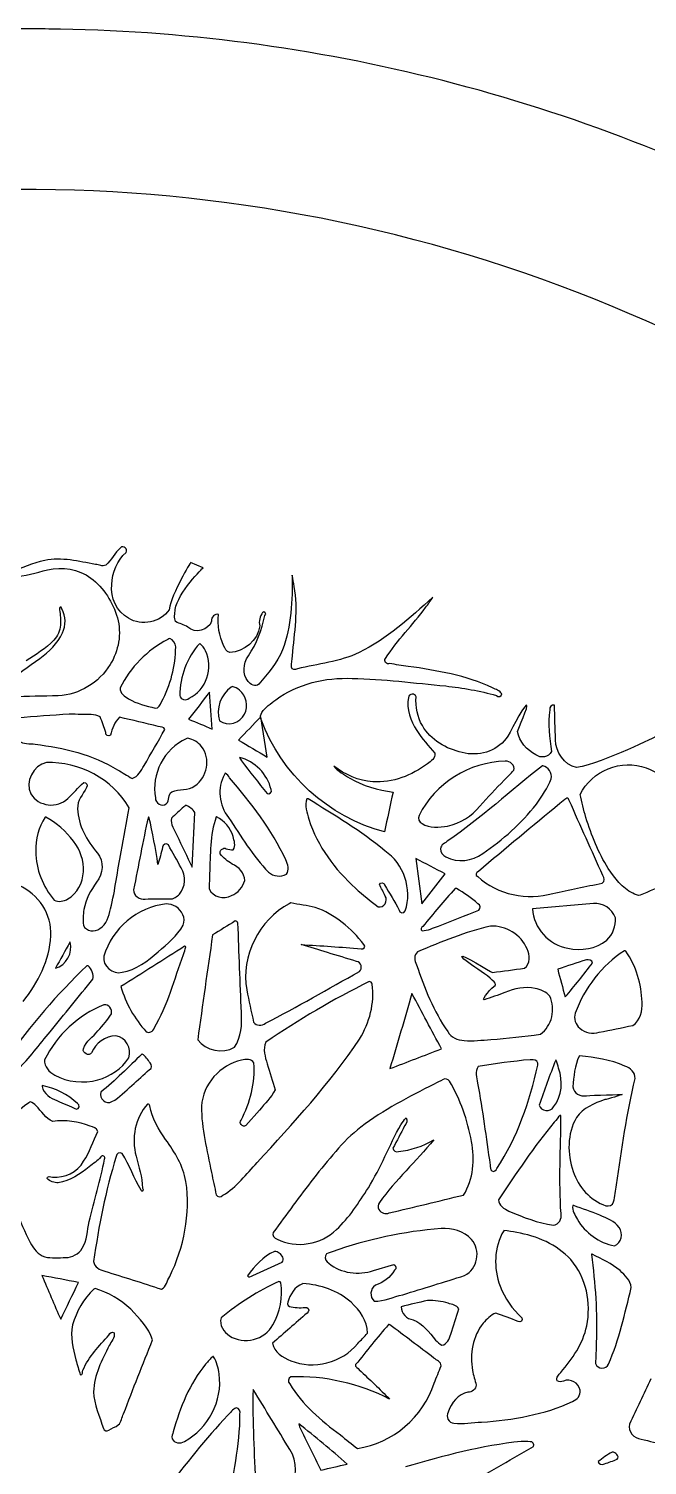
# Model space of a CAD drawing. Extents: x -3 to 431, y -1 to 430.
# Drawn here: x 215.1 to 294.2, y 246 to 429.9 of the extents above; entities that cross this region are included whole.
import ezdxf

# ---------------------------------------------------------------- set-up
doc = ezdxf.new("R2010")
doc.units = 0
doc.layers.add('Copie_de_Calque_1', color=7, linetype='CONTINUOUS')

msp = doc.modelspace()

# ---------------------------------------------------------------- linework, layer by layer
at = {"layer": 'Copie_de_Calque_1', "color": 7}
for points in [[(237.37711, 360.85743), (235.78531, 361.52345)], [(236.9758, 351.17772), (236.9426, 351.17187)], [(245.59299, 336.64257), (244.78635, 341.81249)], [(242.02853, 336.60351), (242.30393, 336.17577)], [(280.84885, 335.53712), (280.80393, 335.51954)], [(217.24143, 328.9474), (217.18674, 328.94349)], [(230.45236, 328.94537), (230.40936, 328.94937), (230.37424, 328.93949)], [(239.09883, 328.99612), (239.05978, 328.97659)], [(264.61447, 323.65247), (265.38205, 317.85169)], [(265.38205, 317.85169), (268.34689, 321.69154)], [(248.62033, 317.96703), (248.4133, 317.87523)], [(287.32541, 317.91433), (279.53635, 317.22097)], [(220.35861, 312.95724), (220.34103, 312.94357)], [(229.58323, 298.63866), (229.55588, 298.6328)], [(285.56564, 298.39647), (285.51486, 298.37499)], [(244.59237, 291.44283), (242.83908, 289.47291)], [(284.81174, 279.25192), (284.76294, 279.25592), (284.71408, 279.24802)], [(275.88986, 276.05465), (275.85275, 276.02343)], [(287.17695, 273.01368), (287.12615, 273.02168), (287.07541, 273.01561)], [(259.18582, 270.92623), (261.78244, 271.70311)], [(223.54611, 268.62893), (223.41525, 268.53518)], [(250.15376, 269.24803), (250.09936, 269.23443), (250.09885, 269.23437)], [(243.79611, 255.70116), (243.77463, 255.68944)], [(249.62814, 251.31825), (249.71214, 250.91981), (249.71213, 250.91981)]]:
    msp.add_lwpolyline(points, dxfattribs=at)
for points in [[(232.84885, 351.69726)], [(240.9758, 345.57419)], [(220.23752, 342.12105)], [(235.53049, 341.49413)], [(235.21408, 338.95901)], [(241.89963, 338.82421)], [(217.33518, 335.93165)], [(276.05393, 336.10157)], [(240.1164, 334.41019)], [(250.67502, 331.31641)], [(283.92107, 331.38094)], [(234.92502, 330.27347)], [(269.6594, 319.82048)], [(232.63986, 317.84203)], [(287.32541, 317.91433)], [(241.48752, 315.6682)], [(274.15939, 315.00216)], [(235.02072, 312.44162)], [(291.3176, 311.8459)], [(222.50119, 309.92993)], [(286.4465, 310.68576)], [(258.6301, 307.90256)], [(224.69064, 304.9358)], [(279.23948, 297.90624)], [(261.29416, 296.76587)], [(282.51683, 297.84371)], [(216.78058, 294.46288)], [(266.94653, 294.78515)], [(215.09494, 292.40429)], [(230.28439, 292.24022)], [(283.06762, 290.77927)], [(267.83127, 276.3203)], [(246.51291, 273.36131)], [(247.08127, 269.52538)], [(266.11447, 267.08208)], [(219.15353, 264.68358)], [(261.10861, 264.00983)], [(238.64966, 259.91613)], [(278.08322, 249.0643)], [(289.72775, 247.66984)]]:
    msp.add_lwpolyline(points, close=True, dxfattribs=at)
for points in [[(219.11373, 429.79512), (216.49206, 429.84899), (213.86924, 429.85925), (211.24728, 429.8203)], [(317.03767, 404.09534), (287.06404, 420.29238), (253.18845, 429.24277), (219.11373, 429.79512)], [(289.85866, 394.27463), (265.77144, 404.28628), (239.67414, 409.44178), (213.58748, 409.2948)], [(392.49344, 294.20397), (372.57997, 338.92177), (335.12953, 375.58548), (289.85866, 394.27463)], [(223.59506, 361.293), (221.46863, 361.6977), (219.28023, 362.23898), (217.11239, 361.81465)], [(226.80248, 363.42307), (226.07416, 362.77936), (225.64677, 361.87274), (224.9357, 361.2129)], [(225.69481, 358.72738), (225.75181, 360.26115), (226.36217, 361.81257), (227.52164, 362.84571)], [(227.52164, 362.84571), (227.83925, 363.25277), (227.13582, 363.82348), (226.80248, 363.42307)], [(217.11239, 361.81465), (215.55818, 361.49343), (214.12859, 360.7712), (212.61344, 360.32033)], [(213.05289, 359.8008), (214.57011, 359.7071), (216.01659, 360.25041), (217.465, 360.61135)], [(217.465, 360.61135), (219.34791, 361.01788), (221.4495, 360.74697), (223.00549, 359.55289)], [(224.9357, 361.2129), (224.51036, 360.96496), (224.0375, 361.2643), (223.59506, 361.293)], [(235.78531, 361.52345), (235.78531, 361.52345), (233.39053, 357.71121), (233.02945, 355.50782)], [(233.81322, 355.51645), (234.11958, 357.70885), (237.37711, 360.85743), (237.37711, 360.85743)], [(223.00549, 359.55289), (224.69014, 358.31284), (225.83366, 356.43634), (226.42189, 354.44927)], [(227.82814, 354.40081), (226.34652, 355.25487), (225.48057, 357.03384), (225.69481, 358.72738)], [(248.79899, 359.92579), (248.79984, 356.70929), (248.69571, 353.41117), (247.5623, 350.36237)], [(249.05335, 358.46278), (248.96855, 358.95045), (248.88377, 359.43812), (248.79899, 359.92579)], [(248.80866, 349.58905), (249.08488, 352.53187), (249.59374, 355.51847), (249.05335, 358.46278)], [(266.78922, 357.0879), (263.86693, 354.45815), (260.89921, 351.77668), (257.34741, 350.01799)], [(265.86166, 355.77745), (266.18622, 356.20315), (266.4908, 356.6436), (266.78922, 357.0879)], [(219.31103, 355.60935), (219.22743, 356.03854), (218.91126, 355.82918), (218.99563, 355.49166)], [(218.99563, 355.49166), (219.13769, 354.85096), (219.13871, 354.18415), (219.11924, 353.53062)], [(219.38863, 352.52461), (219.8318, 353.49695), (219.82453, 354.66494), (219.31103, 355.60935)], [(233.02945, 355.50782), (231.95, 353.84178), (229.49963, 353.39002), (227.82814, 354.40081)], [(233.86342, 353.97462), (233.59783, 354.45329), (233.81082, 355.00578), (233.81322, 355.51645)], [(239.37318, 354.89649), (238.88626, 355.04034), (238.35496, 354.53691), (238.47084, 354.04298)], [(240.01169, 350.91053), (239.4303, 352.14361), (239.19215, 353.54267), (239.37318, 354.89649)], [(244.99818, 355.14259), (244.65425, 354.65497), (244.46699, 354.0275), (244.62318, 353.43556)], [(245.27162, 354.77345), (245.59892, 354.8948), (245.19622, 355.44083), (244.99818, 355.14259)], [(260.73649, 349.27149), (262.21634, 351.61335), (264.21408, 353.56074), (265.86166, 355.77745)], [(219.11924, 353.53062), (219.09024, 352.8088), (218.79595, 352.10773), (218.27907, 351.59947)], [(226.42189, 354.44927), (226.96743, 352.43684), (226.57789, 350.22445), (225.46889, 348.46968)], [(235.43178, 353.27735), (234.93111, 353.55753), (234.37645, 353.72042), (233.86342, 353.97462)], [(238.47084, 354.04298), (238.09305, 352.83478), (236.33796, 352.39681), (235.43178, 353.27735)], [(244.62318, 353.43556), (244.40897, 351.56829), (242.64466, 350.101), (240.79897, 350.03712)], [(243.18457, 349.58057), (244.20626, 351.15461), (244.94803, 352.92112), (245.27162, 354.77345)], [(218.27907, 351.59947), (217.27468, 350.50694), (215.95133, 349.79474), (214.73986, 348.96433)], [(216.48107, 349.26488), (217.64183, 350.14751), (218.78861, 351.16456), (219.38863, 352.52461)], [(232.84885, 351.69726), (230.22835, 350.34184), (228.07733, 348.12599), (226.74924, 345.49608)], [(233.10275, 351.81835), (233.01815, 351.77795), (232.93348, 351.73765), (232.84885, 351.69726)], [(233.8801, 350.74218), (233.7999, 351.1871), (233.5624, 351.67043), (233.10275, 351.81835)], [(236.9426, 351.17187), (235.26503, 349.3918), (234.45789, 346.93094), (234.38596, 344.51561)], [(237.68255, 350.25523), (237.50856, 350.60392), (237.27596, 350.9267), (236.9758, 351.17772)], [(232.04416, 343.70311), (233.23863, 345.8446), (233.85199, 348.29412), (233.8801, 350.74218)], [(235.5887, 344.16141), (237.75996, 345.18992), (238.79421, 348.1084), (237.68255, 350.25523)], [(240.79897, 350.03712), (240.33218, 350.06622), (240.18914, 350.56265), (240.01169, 350.91053)], [(243.14177, 346.3125), (242.36902, 347.23384), (242.4979, 348.64867), (243.18457, 349.58057)], [(247.5623, 350.36237), (246.88114, 348.6944), (245.63927, 347.35506), (244.52164, 345.97267)], [(248.70524, 348.16798), (248.68954, 348.64345), (248.78854, 349.11429), (248.80866, 349.58905)], [(257.34741, 350.01799), (254.85922, 348.85085), (252.09161, 348.58137), (249.45082, 347.93148)], [(212.34126, 345.90565), (213.48129, 347.29564), (215.0515, 348.21192), (216.48107, 349.26488)], [(225.46889, 348.46968), (224.07799, 346.17822), (221.53613, 344.57569), (218.83475, 344.49665)], [(249.45082, 347.93148), (249.1993, 347.80201), (248.70237, 347.77708), (248.70524, 348.16798)], [(261.24625, 348.60157), (260.87801, 348.41001), (260.445, 348.9686), (260.73649, 349.27149)], [(263.64415, 348.24545), (262.84485, 348.36416), (262.04555, 348.48286), (261.24625, 348.60157)], [(274.42208, 345.4991), (271.04502, 347.10768), (267.31566, 347.72029), (263.64415, 348.24545)], [(241.10861, 345.65819), (241.06431, 345.63019), (241.02011, 345.60219), (240.9758, 345.57419)], [(242.02063, 345.21568), (241.76128, 345.4383), (241.44317, 345.59004), (241.10861, 345.65819)], [(244.52164, 345.97267), (244.08444, 345.59781), (243.4448, 345.91567), (243.14177, 346.3125)], [(246.67862, 343.98579), (249.47988, 346.02101), (253.02109, 346.85483), (256.44923, 346.71021)], [(256.44923, 346.71021), (260.45942, 346.63261), (264.44207, 346.11322), (268.431, 345.73961)], [(268.431, 345.73961), (270.61932, 345.48293), (272.80636, 345.13883), (274.92399, 344.51759)], [(218.83475, 344.49665), (216.87575, 344.37378), (214.90623, 344.49365), (212.95184, 344.28713)], [(226.74924, 345.49608), (226.71434, 344.82588), (227.33577, 344.395), (227.84624, 344.09032)], [(227.84624, 344.09032), (228.88358, 343.44959), (230.10205, 343.23626), (231.25314, 342.88866)], [(234.38596, 344.51561), (234.47366, 343.98066), (235.21337, 343.81885), (235.5887, 344.16141)], [(238.18478, 344.93944), (237.30002, 343.79101), (236.41525, 342.64257), (235.53049, 341.49413)], [(238.54416, 340.23046), (238.42437, 341.80012), (238.30458, 343.36978), (238.18478, 344.93944)], [(240.9758, 345.57421), (239.62776, 344.6641), (238.98012, 342.83583), (239.4758, 341.28319)], [(242.67645, 342.14342), (243.21225, 343.15465), (242.92652, 344.5121), (242.02063, 345.21568)], [(244.91646, 342.34398), (245.34388, 343.03913), (246.05413, 343.48577), (246.67862, 343.98579)], [(263.67666, 344.26333), (263.35242, 342.77892), (263.96117, 341.28167), (264.73488, 340.03851)], [(264.64275, 344.34763), (264.56525, 344.86337), (263.66773, 344.78982), (263.67666, 344.26333)], [(265.44185, 340.66242), (264.81049, 341.77322), (264.55286, 343.07771), (264.64275, 344.34763)], [(275.59977, 344.72462), (275.39257, 345.19399), (274.81673, 345.25422), (274.42208, 345.4991)], [(274.92399, 344.51759), (275.1182, 344.30409), (275.66454, 344.35922), (275.59977, 344.72462)], [(220.23752, 342.12108), (218.04346, 341.98938), (215.85164, 341.82432), (213.65939, 341.66601)], [(221.80445, 342.10445), (221.28216, 342.11145), (220.75989, 342.12755), (220.23752, 342.12105)], [(224.20041, 341.77343), (223.49167, 342.2568), (222.60169, 342.01405), (221.80445, 342.10445)], [(231.25314, 342.88866), (231.70728, 342.86416), (231.88145, 343.37027), (232.04416, 343.70311)], [(239.4758, 341.28319), (240.50506, 340.50214), (242.12831, 341.01841), (242.67645, 342.14342)], [(244.81766, 341.4548), (244.62042, 341.74468), (244.75766, 342.0722), (244.91646, 342.34398)], [(278.77907, 343.30791), (278.16345, 342.96653), (276.6438, 339.48717), (276.16704, 339.02586)], [(277.61345, 339.91208), (277.68885, 340.214), (279.11895, 343.26479), (278.77907, 343.30791)], [(281.76189, 342.68942), (281.4737, 340.91144), (281.74979, 339.11251), (281.95525, 337.34177)], [(282.34001, 343.28903), (282.00307, 343.4332), (281.60881, 343.01977), (281.76189, 342.68942)], [(282.49899, 338.8607), (282.40819, 340.33531), (282.42019, 341.81395), (282.34001, 343.28903)], [(224.9133, 339.77147), (224.70382, 340.4481), (224.50431, 341.13154), (224.20041, 341.77343)], [(226.68088, 341.73827), (226.04431, 341.13178), (225.75264, 340.27421), (225.51291, 339.45116)], [(231.634, 340.55272), (229.98974, 340.97579), (228.33404, 341.35204), (226.68088, 341.73827)], [(229.82736, 335.54687), (230.72692, 337.08523), (231.60188, 338.63778), (232.49533, 340.17968)], [(232.49533, 340.17968), (232.38946, 340.55732), (231.91856, 340.44232), (231.634, 340.55272)], [(235.53049, 341.49413), (236.53504, 341.07291), (237.5396, 340.65168), (238.54416, 340.23046)], [(244.78635, 341.81249), (243.82411, 340.8164), (242.86187, 339.8203), (241.89963, 338.82421)], [(260.60368, 327.08009), (253.41783, 328.91245), (247.3349, 334.48823), (244.81766, 341.4548)], [(270.55267, 337.22928), (268.50209, 337.65905), (266.51084, 338.81418), (265.44185, 340.66242)], [(213.80978, 338.74413), (214.37241, 338.22547), (215.19015, 338.42765), (215.87528, 338.27649)], [(225.51291, 339.45116), (225.30673, 339.19276), (224.82346, 339.45816), (224.9133, 339.77147)], [(235.21408, 338.95897), (232.39706, 337.73108), (230.6988, 334.43223), (231.28049, 331.42382)], [(235.41721, 339.04101), (235.34951, 339.01371), (235.28179, 338.98631), (235.21408, 338.95901)], [(237.16544, 337.9939), (236.73323, 338.53562), (236.10586, 338.93196), (235.41721, 339.04101)], [(241.89963, 338.82421), (243.13075, 338.097), (244.36187, 337.36978), (245.59299, 336.64257)], [(264.73488, 340.03851), (265.39708, 338.98769), (266.23598, 338.06588), (267.04314, 337.12696)], [(276.16704, 339.02586), (274.89986, 337.34422), (272.55472, 336.67344), (270.55267, 337.22928)], [(279.96, 336.93966), (278.78861, 337.51468), (277.88719, 338.6317), (277.61345, 339.91208)], [(285.17595, 335.29685), (283.58085, 335.64787), (282.48517, 337.26804), (282.49899, 338.8607)], [(295.48064, 339.33591), (295.48064, 339.33591), (288.82596, 335.98168), (285.17595, 335.29685)], [(215.87528, 338.27649), (219.55258, 337.85236), (223.25682, 336.95418), (226.44295, 335.00599)], [(236.31194, 332.96415), (237.93436, 333.99512), (238.40933, 336.49434), (237.16544, 337.9939)], [(246.08322, 332.47655), (245.63312, 334.45755), (244.01008, 336.1319), (242.02853, 336.60351)], [(267.04314, 337.12696), (267.13334, 336.50788), (266.55821, 336.09499), (266.10954, 335.78907)], [(281.95525, 337.34177), (281.62455, 336.60154), (280.56295, 336.44216), (279.96, 336.93966)], [(217.33517, 335.93165), (215.63582, 335.59158), (214.55841, 333.48358), (215.33517, 331.91993)], [(227.90745, 330.15235), (225.82179, 333.84789), (221.54329, 336.08135), (217.33518, 335.93165)], [(226.44295, 335.00599), (227.05966, 334.64402), (227.67187, 334.27455), (228.28244, 333.90233)], [(228.28244, 333.90233), (229.06918, 334.11517), (229.42219, 334.91963), (229.82736, 335.54687)], [(242.30393, 336.17577), (243.33788, 334.73744), (244.46436, 333.36926), (245.57736, 331.99218)], [(259.10948, 333.48164), (257.28508, 333.59927), (255.55322, 334.37776), (254.10954, 335.47462)], [(254.10954, 335.47462), (254.64484, 334.79884), (255.4434, 334.4217), (256.14382, 333.94864)], [(266.10954, 335.78907), (264.11178, 334.2999), (261.63263, 333.30608), (259.10948, 333.48164)], [(276.05393, 336.10157), (271.48945, 336.02307), (267.02928, 333.2858), (265.03635, 329.15431)], [(280.80393, 335.51954), (276.73565, 332.3739), (272.97659, 328.83132), (268.72434, 325.9247)], [(275.92018, 333.68083), (276.33221, 334.10085), (276.73948, 334.52549), (277.14767, 334.94923)], [(277.14767, 334.94923), (277.34385, 335.58387), (276.65375, 336.16841), (276.05393, 336.10157)], [(281.94099, 333.86577), (282.08341, 334.59008), (281.57858, 335.38729), (280.84885, 335.53712)], [(285.65056, 331.86325), (287.09906, 334.86867), (290.9607, 336.44965), (294.08988, 335.26164)], [(294.08988, 335.26164), (296.94702, 334.22698), (299.18376, 331.72811), (300.02751, 328.82419)], [(220.06955, 331.34767), (220.75493, 332.01773), (221.38763, 332.74137), (222.10275, 333.38087)], [(222.10275, 333.38087), (222.4338, 333.47847), (222.70779, 332.98203), (222.45627, 332.75001)], [(233.38986, 332.21093), (234.33593, 332.57123), (235.46112, 332.3365), (236.31194, 332.96415)], [(240.11643, 334.41019), (239.1492, 332.69577), (239.44614, 330.45466), (240.61456, 328.91245)], [(240.2121, 334.56839), (240.1802, 334.51569), (240.1483, 334.46292), (240.1164, 334.41019)], [(240.7785, 333.99808), (240.60812, 334.20345), (240.46849, 334.45805), (240.2121, 334.56839)], [(247.95819, 323.47855), (246.20676, 327.37978), (243.50138, 330.73957), (240.7785, 333.99808)], [(256.14382, 333.94864), (257.83782, 332.96896), (259.75083, 332.40984), (261.68571, 332.16603)], [(272.79763, 330.34959), (273.81347, 331.48329), (274.8322, 332.61528), (275.92018, 333.68083)], [(280.03049, 330.60548), (280.77792, 331.61992), (281.46572, 332.69743), (281.94099, 333.86577)], [(215.33517, 331.91993), (216.26646, 330.31563), (218.78428, 330.00716), (220.06955, 331.34767)], [(222.45627, 332.75001), (222.00919, 331.88359), (221.26919, 331.07249), (221.31564, 330.03712)], [(231.28049, 331.42382), (231.24089, 330.75853), (232.14013, 330.21565), (232.67111, 330.67382)], [(232.67111, 330.67382), (233.09954, 331.09273), (232.86934, 331.85603), (233.38986, 332.21093)], [(245.57736, 331.99218), (245.85492, 331.7927), (246.26229, 332.19106), (246.08322, 332.47655)], [(250.67502, 331.31644), (250.30749, 330.44823), (250.69412, 329.52196), (250.92697, 328.67386)], [(250.8176, 331.28321), (250.7724, 331.30001), (250.7256, 331.32811), (250.67502, 331.31641)], [(260.63986, 324.64063), (257.5953, 327.17645), (254.18949, 329.22154), (250.8176, 331.28321)], [(261.68571, 332.16603), (261.32504, 330.47071), (260.96436, 328.7754), (260.60368, 327.08009)], [(283.92111, 331.38094), (283.60298, 331.19464), (283.33344, 330.90954), (283.03217, 330.68739)], [(284.24334, 331.06649), (284.22654, 331.2233), (284.09441, 331.40023), (283.92107, 331.38094)], [(288.54021, 321.4825), (287.10792, 324.67716), (285.67563, 327.87182), (284.24334, 331.06649)], [(286.36946, 328.90823), (286.093, 329.88383), (285.86814, 330.87312), (285.65056, 331.86325)], [(221.31564, 330.03712), (221.39754, 327.90148), (222.47955, 325.93649), (223.86644, 324.36252)], [(226.90183, 324.49645), (227.23704, 326.38175), (227.57224, 328.26705), (227.90745, 330.15235)], [(234.92502, 330.27347), (234.3827, 329.79456), (233.85594, 329.29851), (233.32541, 328.80667)], [(235.1633, 330.47269), (235.0839, 330.40629), (235.00445, 330.33987), (234.92502, 330.27347)], [(236.33908, 329.53323), (236.04646, 329.94982), (235.62929, 330.27166), (235.1633, 330.47269)], [(235.96994, 322.53128), (236.10749, 324.86448), (236.22252, 327.19891), (236.33908, 329.53323)], [(265.03635, 329.15431), (264.86872, 328.78603), (265.01265, 328.28822), (265.40392, 328.13185)], [(268.67196, 327.81726), (270.28583, 328.1546), (271.75353, 329.07876), (272.79763, 330.34959)], [(283.03217, 330.68739), (279.54414, 327.81486), (276.08291, 324.90989), (272.61447, 322.01375)], [(273.16307, 324.31053), (275.75841, 326.03592), (278.10346, 328.15332), (280.03049, 330.60548)], [(217.18674, 328.94349), (216.29002, 327.67758), (215.96618, 326.0892), (215.95822, 324.56068)], [(220.78685, 325.86846), (219.86223, 327.14909), (218.63475, 328.20546), (217.24143, 328.9474)], [(230.37424, 328.93949), (229.64602, 325.86493), (229.12591, 322.74694), (228.48361, 319.65434)], [(231.60666, 322.90436), (231.28661, 324.92947), (230.94892, 326.95476), (230.45236, 328.94537)], [(233.32541, 328.80667), (233.1572, 328.00454), (233.75224, 327.34243), (234.01363, 326.63491)], [(239.05978, 328.97659), (238.22006, 326.65194), (238.33455, 324.14555), (238.21238, 321.71541)], [(241.23388, 326.4714), (240.90421, 327.55603), (240.11767, 328.49537), (239.09883, 328.99612)], [(240.61456, 328.91245), (242.24676, 326.51732), (243.74156, 324.00002), (245.7551, 321.89456)], [(250.92697, 328.67386), (252.00901, 325.22901), (254.25448, 322.25981), (256.89989, 319.85094)], [(265.40392, 328.13185), (266.37045, 327.50673), (267.59324, 327.61415), (268.67196, 327.81726)], [(289.2426, 322.38177), (287.95153, 324.39162), (287.09441, 326.64307), (286.36946, 328.90823)], [(222.06477, 321.94094), (222.17445, 323.35431), (221.66491, 324.76965), (220.78685, 325.86846)], [(232.93283, 325.39654), (232.70119, 325.67746), (232.17159, 325.44864), (232.20041, 325.09186)], [(234.01363, 326.63491), (234.66573, 325.26703), (235.31784, 323.89916), (235.96994, 322.53128)], [(241.24528, 324.78714), (241.62084, 325.28863), (241.34218, 325.92806), (241.23388, 326.4714)], [(268.72434, 325.9247), (268.36496, 325.64533), (267.79888, 325.44889), (267.77902, 324.91484)], [(215.95822, 324.56068), (215.98642, 322.29229), (216.86562, 320.06409), (218.32541, 318.33607)], [(223.86644, 324.36252), (224.71581, 323.30387), (224.61858, 321.67103), (223.75572, 320.64962)], [(225.54382, 317.22811), (226.1404, 319.62233), (226.40166, 322.08257), (226.90183, 324.49645)], [(232.20041, 325.09186), (232.0178, 324.35861), (231.80902, 323.63231), (231.60666, 322.90436)], [(234.55781, 322.45245), (234.05461, 323.45453), (233.48961, 324.42371), (232.93283, 325.39654)], [(239.57731, 324.2637), (239.43356, 324.67607), (239.94612, 325.13446), (240.33512, 324.91605)], [(241.10856, 322.95315), (240.54637, 323.3216), (239.96706, 323.7029), (239.57731, 324.2637)], [(240.33512, 324.91605), (240.63357, 324.85045), (240.93541, 324.73945), (241.24528, 324.78714)], [(263.23947, 316.97071), (264.2056, 319.72565), (263.04764, 323.01845), (260.63986, 324.64063)], [(268.34689, 321.69154), (267.10275, 322.34518), (265.85861, 322.99883), (264.61447, 323.65247)], [(267.77902, 324.91484), (267.73712, 324.46768), (268.0385, 324.02741), (268.46399, 323.89208)], [(268.46399, 323.89208), (269.9241, 323.04078), (271.83911, 323.33006), (273.16307, 324.31053)], [(220.08195, 318.48004), (221.30875, 319.1661), (221.95967, 320.58173), (222.06477, 321.94094)], [(234.34885, 319.11725), (235.13194, 320.02587), (235.23912, 321.45662), (234.55781, 322.45245)], [(242.71208, 320.85745), (242.68178, 321.80769), (241.94673, 322.59191), (241.10856, 322.95315)], [(245.7551, 321.89456), (246.38588, 321.39691), (247.31321, 321.25428), (248.03439, 321.6387)], [(248.03439, 321.6387), (248.46361, 322.17653), (248.25936, 322.93173), (247.95819, 323.47855)], [(272.61447, 322.01375), (272.3162, 321.90991), (272.17234, 321.47392), (272.52917, 321.35115)], [(292.37776, 319.20408), (291.01006, 319.87835), (290.0721, 321.14582), (289.2426, 322.38177)], [(217.90353, 313.75209), (218.04621, 316.47033), (216.31425, 319.16131), (213.80197, 320.1935)], [(223.75572, 320.64962), (222.98435, 319.60476), (222.33254, 318.43151), (222.13259, 317.13215)], [(238.21238, 321.71541), (238.19278, 321.0681), (238.17318, 320.42078), (238.15348, 319.77347)], [(240.99821, 318.91628), (241.82547, 319.25347), (242.50622, 319.97865), (242.71208, 320.85745)], [(259.96213, 320.32815), (260.01523, 320.66115), (260.6007, 320.60718), (260.6008, 320.27345)], [(260.69064, 318.85355), (260.44246, 319.34244), (260.19964, 319.83399), (259.96213, 320.32815)], [(260.6008, 320.27345), (261.2186, 319.19739), (261.91247, 318.16523), (262.48361, 317.06251)], [(272.52917, 321.35115), (275.07234, 319.0211), (278.85952, 318.24243), (282.15167, 319.19777)], [(282.15167, 319.19777), (284.24868, 319.67065), (286.36082, 320.07195), (288.46601, 320.50594)], [(288.46601, 320.50594), (288.79717, 320.71012), (288.79141, 321.21702), (288.54021, 321.4825)], [(296.71198, 320.50641), (295.62679, 319.91026), (294.47489, 319.44931), (293.33806, 318.96481)], [(218.32541, 318.33607), (218.86859, 318.01013), (219.55873, 318.20702), (220.08195, 318.48004)], [(228.48361, 319.65434), (228.43511, 318.88994), (229.27534, 318.37251), (229.97126, 318.45883)], [(229.97126, 318.45883), (231.01632, 318.52553), (232.06547, 318.49473), (233.11137, 318.51043)], [(233.11137, 318.51043), (233.61334, 318.41593), (234.03449, 318.77338), (234.34885, 319.11725)], [(238.15348, 319.77347), (238.61225, 318.72549), (240.03201, 318.38764), (240.99821, 318.91628)], [(256.89989, 319.85094), (257.82034, 319.00695), (258.81144, 318.24533), (259.7883, 317.46878)], [(259.7883, 317.46878), (260.50306, 317.30325), (261.12241, 318.26668), (260.69064, 318.85355)], [(269.65939, 319.82045), (268.20116, 318.27013), (266.84955, 316.62432), (265.52072, 314.96303)], [(269.80394, 319.80678), (269.75684, 319.81738), (269.70804, 319.83178), (269.6594, 319.82048)], [(272.55979, 317.86147), (271.71892, 318.61212), (270.79011, 319.26164), (269.80394, 319.80678)], [(293.33806, 318.96481), (292.99661, 318.84626), (292.68669, 319.09764), (292.37776, 319.20408)], [(222.13259, 317.13215), (222.01176, 316.46786), (221.98999, 315.78657), (222.05979, 315.11524)], [(224.17308, 314.68712), (225.03656, 315.23614), (225.31756, 316.29385), (225.54382, 317.22811)], [(232.63986, 317.84203), (228.99161, 317.43125), (225.69938, 314.70573), (224.68478, 311.16625)], [(233.89182, 317.50804), (233.51849, 317.73789), (233.07896, 317.86113), (232.63986, 317.84203)], [(234.81712, 315.11981), (235.20945, 316.00354), (234.67728, 317.04271), (233.89182, 317.50804)], [(248.4133, 317.87523), (244.53371, 315.82555), (242.19513, 311.17154), (242.97391, 306.83755)], [(251.71017, 317.38695), (250.68887, 317.62357), (249.65401, 317.79483), (248.62033, 317.96703)], [(257.95236, 312.635), (256.36142, 314.74454), (254.2475, 316.54912), (251.71017, 317.38695)], [(262.48361, 317.06251), (262.44801, 316.65056), (263.18143, 316.5564), (263.23947, 316.97071)], [(267.50746, 315.01501), (269.2272, 315.69011), (270.94424, 316.37205), (272.65939, 317.05873)], [(272.65939, 317.05873), (272.95852, 317.23802), (272.87489, 317.74747), (272.55979, 317.86147)], [(279.53635, 317.22097), (279.63781, 314.75377), (281.67476, 312.59259), (284.0779, 312.16791)], [(290.15939, 316.0823), (289.74894, 317.22535), (288.52904, 317.98853), (287.32541, 317.91433)], [(222.05979, 315.11524), (222.39437, 314.31314), (223.5316, 314.18786), (224.17308, 314.68712)], [(231.6335, 311.70685), (232.80592, 312.72604), (234.05722, 313.73668), (234.81712, 315.11981)], [(241.48752, 315.6682), (240.52398, 315.07119), (239.56044, 314.47419), (238.59689, 313.87718)], [(241.84299, 315.39867), (241.81119, 315.5555), (241.65477, 315.7001), (241.48752, 315.6682)], [(242.28244, 303.95726), (242.12524, 307.77065), (241.98419, 311.58466), (241.84299, 315.39867)], [(274.15939, 315.00216), (270.93402, 314.27476), (267.87784, 312.98229), (264.83127, 311.72677)], [(265.52072, 314.96303), (265.30456, 314.90663), (265.12834, 314.50444), (265.40353, 314.41811)], [(265.40353, 314.41811), (266.15152, 314.39291), (266.81285, 314.80025), (267.50746, 315.01501)], [(278.85275, 312.08029), (278.09586, 313.90045), (276.12134, 315.11118), (274.15939, 315.00216)], [(289.05482, 313.19398), (289.82392, 313.93296), (290.2218, 315.02214), (290.15939, 316.0823)], [(214.35471, 305.35366), (216.28091, 307.74585), (217.70118, 310.65297), (217.90353, 313.75209)], [(218.48361, 309.6213), (219.86027, 309.99397), (220.76352, 311.58619), (220.35861, 312.95724)], [(220.34103, 312.94357), (219.72189, 311.83615), (219.10275, 310.72873), (218.48361, 309.6213)], [(238.59689, 313.87718), (237.94514, 309.40444), (237.31101, 304.92914), (236.69455, 300.4514)], [(253.31183, 311.62212), (252.1891, 311.96712), (251.06315, 312.30153), (249.93869, 312.64085)], [(249.93869, 312.64085), (252.49744, 312.5042), (255.05254, 312.30974), (257.60666, 312.1057)], [(257.60666, 312.1057), (257.90194, 311.91589), (258.2508, 312.44218), (257.95236, 312.635)], [(284.0779, 312.16791), (285.77533, 311.8023), (287.67819, 312.09191), (289.05482, 313.19398)], [(224.68478, 311.16625), (224.45119, 309.91718), (225.81526, 308.76226), (227.0154, 309.09227)], [(235.02072, 312.44162), (232.30764, 310.71089), (229.59544, 308.97875), (226.87228, 307.26388)], [(227.0154, 309.09227), (228.81163, 309.38727), (230.29469, 310.54655), (231.6335, 311.70685)], [(231.11252, 301.95138), (232.88757, 304.86603), (233.6964, 308.21454), (234.86168, 311.38972)], [(234.86168, 311.38972), (234.95598, 311.70647), (235.11275, 312.00582), (235.15744, 312.33615)], [(235.15744, 312.33615), (235.14064, 312.39395), (235.08734, 312.45691), (235.02072, 312.44162)], [(257.0104, 310.49247), (255.77665, 310.86586), (254.54392, 311.24257), (253.31183, 311.62212)], [(264.83127, 311.72677), (264.35261, 311.30751), (264.38996, 310.55151), (264.70236, 310.04513)], [(270.4551, 311.1226), (270.4424, 311.52493), (274.06307, 309.17254), (274.43674, 309.0881)], [(274.76447, 307.41596), (275.36456, 307.91312), (270.82728, 310.42508), (270.4551, 311.1226)], [(278.51877, 309.60568), (279.25792, 310.18552), (279.27091, 311.30487), (278.85275, 312.08029)], [(291.3176, 311.84591), (288.40021, 309.98703), (286.18594, 307.10102), (285.00119, 303.86349)], [(291.46994, 311.8049), (291.43094, 311.8464), (291.37154, 311.8575), (291.3176, 311.8459)], [(293.56339, 305.26918), (293.49909, 307.58477), (292.81566, 309.90619), (291.46994, 311.8049)], [(222.50119, 309.9299), (218.72309, 306.26929), (215.21513, 302.30853), (212.25119, 297.95529)], [(222.6633, 309.91623), (222.6104, 309.92763), (222.55559, 309.94573), (222.50119, 309.92993)], [(223.28049, 308.21505), (223.3844, 308.83745), (223.14715, 309.50823), (222.6633, 309.91623)], [(245.35563, 302.57309), (249.42501, 304.67498), (253.39857, 306.95457), (257.38205, 309.21312)], [(257.38205, 309.21312), (257.86371, 309.57068), (257.58266, 310.41763), (257.0104, 310.49247)], [(264.70236, 310.04513), (265.72702, 307.07307), (266.87714, 304.09776), (268.69064, 301.50607)], [(274.43674, 309.0881), (275.79741, 309.26063), (277.15809, 309.43315), (278.51877, 309.60568)], [(286.4465, 310.68576), (285.21425, 310.30977), (283.99311, 309.89898), (282.77072, 309.4924)], [(282.77072, 309.4924), (283.06999, 308.30231), (283.39108, 307.11772), (283.74143, 305.94162)], [(283.74143, 305.94162), (284.93413, 307.35701), (286.06736, 308.82089), (287.20627, 310.27951)], [(287.20627, 310.27951), (287.21227, 310.66845), (286.72811, 310.69573), (286.4465, 310.68576)], [(217.81081, 301.48885), (219.63403, 303.73092), (221.45726, 305.97299), (223.28049, 308.21505)], [(226.87228, 307.26388), (227.47118, 305.11959), (228.6088, 303.14079), (230.09689, 301.49044)], [(258.6301, 307.90259), (254.05141, 305.6316), (249.63066, 303.04185), (245.41721, 300.14869)], [(257.4028, 300.5544), (258.67671, 302.63898), (259.36009, 305.14375), (259.02463, 307.58616)], [(259.02463, 307.58616), (258.97423, 307.75596), (258.82403, 307.92951), (258.6301, 307.90256)], [(273.34103, 305.58029), (272.95752, 305.57629), (274.40841, 307.26613), (274.76447, 307.41596)], [(279.89182, 307.03341), (278.57923, 307.32175), (277.22568, 306.99881), (276.00459, 306.50481)], [(242.97391, 306.83755), (243.21708, 305.45165), (243.54867, 304.08341), (243.84885, 302.70921)], [(264.11447, 306.36548), (263.17437, 303.16561), (262.23426, 299.96574), (261.29416, 296.76587)], [(267.89767, 299.30103), (266.63661, 301.65585), (265.37554, 304.01067), (264.11447, 306.36548)], [(276.00459, 306.50481), (275.1183, 306.19223), (274.23932, 305.85765), (273.34103, 305.58029)], [(281.73682, 306.03659), (281.30963, 306.62862), (280.5611, 306.84394), (279.89182, 307.03341)], [(280.54807, 301.16037), (282.03406, 302.22291), (282.54563, 304.41126), (281.73682, 306.03659)], [(292.384, 302.29318), (293.34795, 302.92916), (293.65069, 304.17749), (293.56339, 305.26918)], [(224.69064, 304.9358), (221.39746, 303.64508), (218.66141, 301.05553), (217.1008, 297.89087)], [(223.9278, 301.61974), (224.55623, 302.29469), (225.1425, 303.01103), (225.64767, 303.78345)], [(225.64767, 303.78345), (225.79053, 304.34374), (225.30786, 305.0527), (224.69064, 304.9358)], [(241.39572, 299.49632), (242.28835, 300.79162), (242.38506, 302.43587), (242.28244, 303.95726)], [(285.00119, 303.86349), (284.79022, 303.17056), (285.03889, 302.38723), (285.59465, 301.92718)], [(222.0676, 299.30884), (222.37966, 300.29048), (223.31807, 300.84427), (223.9278, 301.61974)], [(230.09689, 301.49044), (230.47583, 301.24485), (231.02042, 301.52904), (231.11252, 301.95138)], [(243.84885, 302.70921), (244.16106, 302.17961), (244.91242, 302.2742), (245.35563, 302.57309)], [(285.59465, 301.92718), (286.24998, 301.31565), (287.24387, 301.14771), (288.08559, 301.42298)], [(288.08559, 301.42298), (289.52199, 301.69509), (290.95271, 301.9957), (292.384, 302.29318)], [(213.55393, 296.64474), (215.21411, 298.03364), (216.39021, 299.87678), (217.81081, 301.48885)], [(226.21017, 300.95533), (224.86595, 300.95233), (223.61267, 300.03003), (223.11838, 298.79517)], [(227.87296, 298.15808), (228.32387, 299.32715), (227.4699, 300.81439), (226.21017, 300.95533)], [(236.69455, 300.4514), (237.74698, 299.04726), (239.87881, 298.61313), (241.39572, 299.49632)], [(244.30724, 284.74337), (248.90998, 289.80646), (253.59087, 294.85014), (257.4028, 300.5544)], [(245.41721, 300.14869), (244.99175, 299.25993), (245.32651, 298.2646), (245.57821, 297.37823)], [(268.69064, 301.50607), (269.0807, 300.73716), (269.97237, 300.41774), (270.78467, 300.36314)], [(270.78467, 300.36314), (271.92953, 300.2554), (273.07472, 300.43434), (274.21848, 300.47706)], [(274.21848, 300.47706), (276.33564, 300.63207), (278.44033, 300.91407), (280.54807, 301.16037)], [(217.1008, 297.89087), (217.0016, 297.02435), (217.7016, 296.32062), (218.40369, 295.93379)], [(223.11838, 298.79517), (222.78928, 298.30508), (221.86898, 298.74377), (222.0676, 299.30884)], [(223.90549, 295.32837), (225.49329, 295.78027), (226.98781, 296.74537), (227.87296, 298.15808)], [(229.55588, 298.6328), (227.84999, 296.95764), (226.13424, 295.28893), (224.30783, 293.74413)], [(230.60472, 297.49218), (230.32158, 297.91971), (230.00703, 298.34037), (229.58323, 298.63866)], [(243.89182, 297.48853), (243.57001, 298.03561), (242.82783, 298.01465), (242.29611, 297.84009)], [(261.29416, 296.76587), (263.49533, 297.61093), (265.6965, 298.45598), (267.89767, 299.30103)], [(279.23947, 297.90624), (277.0043, 297.72756), (274.78885, 297.37269), (272.5715, 297.04882)], [(279.61644, 297.90624), (279.49081, 297.91324), (279.36518, 297.90724), (279.23948, 297.90624)], [(280.22972, 297.21093), (280.36258, 297.58522), (279.97902, 297.93305), (279.61644, 297.90624)], [(282.58713, 297.82811), (282.56853, 297.84451), (282.54053, 297.85341), (282.51683, 297.84371)], [(285.51486, 298.37499), (284.91851, 297.14984), (284.82046, 295.76304), (284.70179, 294.42849)], [(291.35275, 297.09765), (289.54186, 297.94629), (287.53056, 298.17642), (285.56564, 298.39647)], [(228.26668, 294.60905), (229.01803, 295.28885), (229.76937, 295.96864), (230.52072, 296.64843)], [(230.52072, 296.64843), (230.86064, 296.77264), (230.87497, 297.28847), (230.60472, 297.49218)], [(242.29611, 297.84009), (239.5734, 297.25905), (237.31718, 294.77674), (237.18283, 291.96705)], [(242.23752, 290.17798), (243.41621, 292.4117), (244.05171, 294.95785), (243.89182, 297.48853)], [(245.57821, 297.37823), (245.91712, 296.27438), (246.25603, 295.17052), (246.59494, 294.06666)], [(272.5715, 297.04882), (272.12672, 296.41249), (272.41772, 295.61606), (272.5168, 294.92128)], [(274.97887, 283.97295), (277.60242, 287.97637), (279.18085, 292.56721), (280.22972, 297.21093)], [(282.51682, 297.84374), (281.73895, 295.9511), (281.06741, 294.01741), (280.39377, 292.08593)], [(282.21994, 291.86327), (283.34451, 293.23393), (283.4625, 295.20139), (282.88814, 296.82936)], [(282.88814, 296.82936), (282.79324, 297.16389), (282.69955, 297.49893), (282.58713, 297.82811)], [(292.67111, 295.49804), (292.71701, 296.2762), (292.02915, 296.86246), (291.35275, 297.09765)], [(221.30197, 292.28319), (220.05521, 293.46645), (218.46506, 294.2805), (216.77658, 294.60155)], [(216.77658, 294.60155), (216.77758, 294.55535), (216.77958, 294.50905), (216.78058, 294.46288)], [(216.78049, 294.46288), (216.98883, 293.54553), (217.85531, 292.98817), (218.67893, 292.67187)], [(218.40369, 295.93379), (220.05173, 294.97962), (222.08605, 294.8666), (223.90549, 295.32837)], [(225.70067, 292.54873), (226.71442, 293.0152), (227.40813, 293.9282), (228.26668, 294.60905)], [(266.9465, 294.78515), (263.70625, 293.1579), (260.47719, 291.45856), (257.56087, 289.28916)], [(268.10878, 295.36294), (267.72136, 295.17034), (267.33395, 294.97774), (266.94653, 294.78515)], [(268.93091, 295.18163), (268.73972, 295.41349), (268.37228, 295.5717), (268.10878, 295.36294)], [(271.73264, 287.44765), (271.22457, 290.15341), (270.31148, 292.79463), (268.93091, 295.18163)], [(272.5168, 294.92128), (273.14032, 291.438), (273.61334, 287.9301), (274.10741, 284.4268)], [(284.70179, 294.42849), (284.77289, 293.61866), (285.6967, 293.15288), (286.43894, 293.30528)], [(290.29331, 281.88533), (290.96552, 286.4421), (291.60374, 291.01279), (292.67111, 295.49804)], [(215.09494, 292.40429), (212.02219, 290.50859), (210.66612, 286.30251), (212.02658, 282.96288)], [(215.27267, 292.50585), (215.21347, 292.47195), (215.15419, 292.43815), (215.09494, 292.40429)], [(216.00183, 292.01359), (215.79681, 292.22631), (215.54713, 292.39609), (215.27267, 292.50585)], [(218.67893, 292.67187), (219.50914, 292.30828), (220.34117, 291.94891), (221.17502, 291.59374)], [(224.30783, 293.74413), (223.97691, 292.97689), (224.99114, 292.11855), (225.70067, 292.54873)], [(246.59494, 294.06666), (246.14773, 293.04176), (245.26568, 292.31086), (244.59237, 291.44283)], [(288.79611, 292.80077), (287.42879, 292.343), (286.00283, 291.72311), (285.15158, 290.49999)], [(286.43894, 293.30528), (287.24914, 293.39428), (290.99481, 293.45311), (290.99481, 293.45311)], [(290.99481, 293.45311), (290.99481, 293.45311), (289.12848, 292.80528), (288.79611, 292.80077)], [(218.15939, 290.01171), (217.17243, 290.33381), (216.72177, 291.35194), (216.00183, 292.01359)], [(221.17502, 291.59374), (221.53165, 291.56924), (221.64115, 292.17715), (221.30197, 292.28319)], [(230.28439, 292.24022), (228.65, 290.47895), (228.19368, 287.84638), (228.80301, 285.56279)], [(230.55197, 291.99218), (230.50907, 292.1052), (230.43956, 292.28373), (230.28439, 292.24022)], [(232.58345, 287.68128), (231.69194, 288.99914), (230.8584, 290.41073), (230.55197, 291.99218)], [(237.18283, 291.96705), (237.13643, 289.08816), (237.91541, 286.29162), (238.44838, 283.48575)], [(280.39377, 292.08593), (280.60252, 291.31314), (281.82879, 291.16943), (282.21994, 291.86327)], [(283.0676, 290.77927), (282.77593, 290.53582), (282.58601, 290.19689), (282.31929, 289.92832)], [(283.1926, 278.23825), (282.88996, 282.3761), (283.1642, 286.52396), (283.1809, 290.66599)], [(283.1809, 290.66599), (283.1676, 290.71659), (283.1363, 290.80068), (283.06762, 290.77927)], [(285.15158, 290.49999), (283.96986, 288.42023), (283.97626, 285.83866), (284.73841, 283.61702)], [(222.91558, 289.42243), (221.41251, 290.01277), (219.76069, 290.20452), (218.15939, 290.01171)], [(222.08541, 284.90491), (222.85885, 286.09606), (223.32874, 287.44495), (223.89182, 288.74022)], [(223.89182, 288.74022), (223.82012, 289.20754), (223.26525, 289.25632), (222.91558, 289.42243)], [(242.83908, 289.47291), (242.44446, 289.20841), (241.91888, 289.83062), (242.23752, 290.17798)], [(257.56087, 289.28916), (255.20415, 287.43878), (253.37388, 285.03773), (251.5168, 282.71212)], [(258.53037, 281.50601), (260.12226, 284.08934), (261.21229, 286.93885), (262.6912, 289.58244)], [(263.17502, 289.42968), (262.67697, 288.48241), (262.17892, 287.53515), (261.68088, 286.58788)], [(262.6912, 289.58244), (262.88946, 289.89367), (263.11778, 290.18462), (263.35275, 290.46874)], [(263.35275, 290.46874), (263.64038, 290.14862), (263.35175, 289.72563), (263.17502, 289.42968)], [(282.31929, 289.92832), (279.71088, 286.78896), (277.47985, 283.36443), (275.18478, 279.99606)], [(235.18088, 282.33593), (234.83109, 284.32076), (233.76642, 286.08422), (232.58345, 287.68128)], [(266.89182, 287.64647), (264.65228, 284.91484), (262.03506, 282.50526), (259.94846, 279.64647)], [(262.3801, 286.17968), (263.96913, 286.31892), (265.52473, 286.82447), (266.89182, 287.64647)], [(270.71606, 280.58397), (271.99434, 282.60679), (272.18898, 285.14253), (271.73264, 287.44765)], [(224.29308, 285.47364), (223.89983, 284.94589), (223.30344, 284.62815), (222.81177, 284.20367)], [(222.81774, 277.18652), (223.38918, 279.8738), (224.26662, 282.48892), (224.75314, 285.1953)], [(226.259, 285.52929), (224.9139, 281.14044), (224.01519, 276.62587), (223.37424, 272.08397)], [(224.75314, 285.1953), (225.01769, 285.46988), (224.43068, 285.83189), (224.29308, 285.47364)], [(227.00314, 285.91405), (226.72212, 286.14219), (226.2478, 285.88275), (226.259, 285.52929)], [(229.4334, 281.21493), (228.51249, 282.72277), (227.98679, 284.44095), (227.00314, 285.91405)], [(228.80301, 285.56279), (229.11813, 284.21087), (229.6209, 282.88141), (229.62814, 281.47655)], [(261.68088, 286.58788), (261.67688, 286.25352), (262.09245, 286.02889), (262.3801, 286.17968)], [(218.1008, 282.88476), (219.66539, 282.74081), (221.3061, 283.52139), (222.08541, 284.90491)], [(222.81177, 284.20367), (221.63096, 283.30423), (220.35509, 282.39011), (218.85134, 282.16831)], [(238.44838, 283.48575), (238.65462, 282.52666), (238.85531, 281.56641), (239.05393, 280.60572)], [(239.89963, 280.56272), (241.6881, 281.58165), (242.89807, 283.29384), (244.30724, 284.74337)], [(274.10741, 284.4268), (274.18311, 284.18104), (274.09281, 283.82404), (274.33892, 283.66807)], [(274.33892, 283.66807), (274.59259, 283.53023), (274.9089, 283.70767), (274.97887, 283.97295)], [(284.73841, 283.61702), (285.41869, 281.65748), (286.9068, 279.88429), (288.91916, 279.22851)], [(212.02658, 282.96288), (213.08664, 280.14046), (213.78907, 277.16353), (215.25724, 274.50939)], [(217.4133, 282.70507), (217.3943, 283.07852), (217.87923, 282.92818), (218.1008, 282.88476)], [(218.85134, 282.16831), (218.3248, 282.13851), (217.79326, 282.34044), (217.4133, 282.70507)], [(229.62814, 281.47655), (229.83676, 281.28864), (229.54504, 280.79928), (229.4334, 281.21493)], [(233.11317, 270.15811), (234.92555, 273.90987), (235.7956, 278.18775), (235.18088, 282.33593)], [(251.5168, 282.71212), (249.74281, 280.44858), (248.06716, 278.11064), (246.35471, 275.80077)], [(254.43693, 276.16431), (256.10534, 277.68909), (257.29797, 279.63368), (258.53037, 281.50601)], [(289.90275, 279.71427), (290.16326, 280.4093), (290.12764, 281.16813), (290.29331, 281.88533)], [(239.05393, 280.60572), (239.21182, 280.28743), (239.68801, 280.31981), (239.89963, 280.56272)], [(259.94846, 279.64647), (259.7418, 279.38413), (259.69755, 279.01436), (259.88986, 278.73139)], [(261.19649, 278.30774), (264.3743, 279.04708), (267.54478, 279.81727), (270.71606, 280.58397)], [(275.18478, 279.99606), (275.21898, 279.25719), (275.91392, 278.79977), (276.53049, 278.54099)], [(288.91916, 279.22851), (289.30553, 279.11568), (289.80968, 279.28551), (289.90275, 279.71427)], [(259.88986, 278.73139), (260.14408, 278.29418), (260.73378, 278.08327), (261.19649, 278.30774)], [(276.53049, 278.54099), (278.34597, 277.72841), (280.23182, 277.02551), (282.20627, 276.72458)], [(282.20627, 276.72458), (282.91782, 276.77728), (283.33286, 277.58895), (283.1926, 278.23825)], [(284.71408, 279.24802), (284.53772, 278.59081), (285.01635, 278.01883), (285.27841, 277.45983)], [(288.15018, 278.00744), (287.05186, 278.46012), (285.9246, 278.83734), (284.81174, 279.25192)], [(290.62444, 276.44228), (290.0601, 277.29134), (289.03203, 277.60422), (288.15018, 278.00744)], [(221.90287, 273.76971), (222.57179, 274.78313), (222.52993, 276.04638), (222.81774, 277.18652)], [(246.35471, 275.80077), (246.14955, 275.43786), (246.51852, 275.05237), (246.85275, 274.95116)], [(246.85275, 274.95116), (249.29524, 273.66956), (252.48163, 274.26582), (254.43693, 276.16431)], [(267.83127, 276.3203), (263.09101, 275.90984), (258.39841, 274.91281), (253.90684, 273.3408)], [(271.72775, 274.90429), (270.7691, 276.00121), (269.23741, 276.37487), (267.83127, 276.3203)], [(275.85275, 276.02343), (274.5801, 273.90672), (274.54762, 271.21829), (275.38848, 268.93928)], [(277.52072, 275.79684), (276.97839, 275.89094), (276.43477, 275.97685), (275.88986, 276.05465)], [(284.43088, 272.32223), (282.65008, 274.28076), (280.09119, 275.3574), (277.52072, 275.79684)], [(285.27841, 277.45983), (286.28725, 275.72904), (288.06421, 274.46625), (290.03439, 274.09567)], [(290.03439, 274.09567), (290.95512, 274.41894), (291.17992, 275.705), (290.62444, 276.44228)], [(215.25724, 274.50939), (215.70224, 273.76388), (216.22386, 272.91154), (217.12228, 272.68163)], [(270.85666, 270.2871), (272.52269, 271.07536), (272.96791, 273.55815), (271.72775, 274.90429)], [(217.12228, 272.68163), (217.99966, 272.46541), (218.91096, 272.59653), (219.80325, 272.57651)], [(219.80325, 272.57651), (220.63942, 272.61861), (221.46578, 273.04013), (221.90287, 273.76971)], [(246.51291, 273.36132), (245.05403, 272.74116), (243.98096, 271.50769), (243.07541, 270.24804)], [(247.13612, 273.15299), (246.95931, 273.28732), (246.73814, 273.37871), (246.51291, 273.36131)], [(247.50705, 271.99217), (247.83216, 272.38221), (247.49195, 272.92026), (247.13612, 273.15299)], [(253.05393, 272.82226), (252.92624, 272.44991), (253.12893, 272.02264), (253.48195, 271.86267)], [(253.90684, 273.3408), (253.60844, 273.19839), (253.16112, 273.2014), (253.05393, 272.82226)], [(286.47299, 263.83432), (287.08803, 266.77161), (286.42339, 270.03314), (284.43088, 272.32223)], [(287.07541, 273.01561), (287.56649, 269.265), (287.85848, 265.47772), (287.70269, 261.69369)], [(290.74159, 270.9164), (289.68827, 271.82253), (288.4051, 272.39016), (287.17695, 273.01368)], [(221.43283, 269.39843), (219.87033, 269.6966), (218.30783, 269.99478), (216.74533, 270.29296)], [(216.74533, 270.29296), (217.54807, 268.42317), (218.3508, 266.55338), (219.15353, 264.68358)], [(223.37424, 272.08397), (223.45674, 271.38692), (224.15223, 270.97418), (224.78439, 270.8496)], [(224.78439, 270.8496), (227.21129, 270.08771), (229.64015, 269.33184), (232.05783, 268.54101)], [(243.07541, 270.24804), (243.13851, 269.91363), (243.54586, 270.24204), (243.7318, 270.30874)], [(243.7318, 270.30874), (244.98983, 270.87074), (246.2487, 271.43088), (247.50705, 271.99217)], [(253.48195, 271.86267), (255.03486, 270.54693), (257.28994, 270.31135), (259.18582, 270.92623)], [(261.88596, 270.97655), (261.32797, 270.06885), (260.44599, 269.36201), (259.43088, 269.03319)], [(261.78244, 271.70311), (262.11502, 271.64871), (262.17433, 271.12833), (261.88596, 270.97655)], [(262.94168, 267.83775), (265.58768, 268.62922), (268.22005, 269.46513), (270.85666, 270.2871)], [(292.16719, 268.75782), (292.11419, 269.67934), (291.37017, 270.33011), (290.74159, 270.9164)], [(219.15353, 264.68358), (219.9133, 266.2552), (220.67307, 267.82681), (221.43283, 269.39843)], [(223.41525, 268.53518), (222.06795, 267.3334), (221.18089, 265.68258), (220.68472, 263.9632)], [(228.12429, 265.96612), (226.8352, 267.19574), (225.25958, 268.13181), (223.54611, 268.62893)], [(232.05783, 268.54101), (232.65888, 268.87772), (232.75631, 269.62592), (233.11317, 270.15811)], [(247.08127, 269.52538), (244.41514, 268.32654), (241.93242, 266.73458), (239.69064, 264.86132)], [(246.31463, 263.99574), (247.2879, 265.58902), (247.60839, 267.535), (247.33322, 269.37108)], [(247.33322, 269.37108), (247.29112, 269.46658), (247.19136, 269.54957), (247.08127, 269.52538)], [(250.09885, 269.23437), (249.10406, 268.86111), (248.49092, 267.87119), (248.23752, 266.88085)], [(256.32582, 266.86862), (254.6346, 268.36464), (252.38644, 269.12062), (250.15376, 269.24803)], [(259.43088, 269.03319), (258.73853, 268.62555), (258.66191, 267.51277), (259.2883, 267.01171)], [(275.38848, 268.93928), (275.95552, 267.37892), (276.96353, 266.00434), (278.18283, 264.88866)], [(289.26919, 258.95207), (290.6404, 262.08723), (291.36882, 265.44512), (292.16719, 268.75782)], [(248.23752, 266.88085), (248.03648, 266.59028), (248.36695, 266.27119), (248.66721, 266.28515)], [(258.42525, 262.91209), (258.39565, 264.47391), (257.44455, 265.85145), (256.32582, 266.86862)], [(259.2883, 267.01171), (260.5576, 266.98121), (261.72899, 267.5504), (262.94168, 267.83775)], [(266.11447, 267.08208), (264.97968, 266.84218), (263.84892, 266.58277), (262.72775, 266.28521)], [(268.75183, 266.74369), (267.89764, 266.99533), (267.00451, 267.10941), (266.11447, 267.08208)], [(270.10275, 266.00982), (269.8725, 266.54105), (269.21872, 266.5504), (268.75183, 266.74369)], [(230.9133, 262.05471), (230.4356, 263.62723), (229.22509, 264.80689), (228.12429, 265.96612)], [(239.69064, 264.86132), (239.41547, 263.96513), (240.01629, 263.04448), (240.76486, 262.58788)], [(250.67916, 265.48045), (249.20129, 264.19074), (247.72343, 262.90102), (246.24556, 261.61131)], [(248.66721, 266.28515), (249.32187, 266.12055), (250.0022, 266.17459), (250.66916, 266.20115)], [(250.66916, 266.20115), (250.98279, 266.10685), (250.98161, 265.58936), (250.67916, 265.48045)], [(262.72775, 266.28521), (262.73775, 265.45258), (263.4422, 264.69934), (264.26877, 264.62114)], [(269.07116, 262.77808), (269.42033, 263.85363), (269.76385, 264.93099), (270.10275, 266.00982)], [(274.83517, 265.4746), (274.1829, 265.22396), (273.67679, 264.70281), (273.22785, 264.18468)], [(277.70236, 264.4121), (276.75121, 264.77824), (275.80592, 265.16231), (274.83517, 265.4746)], [(278.18283, 264.88866), (278.38636, 264.61662), (277.97432, 264.19581), (277.70236, 264.4121)], [(220.68472, 263.9632), (220.33484, 262.46655), (220.73772, 260.93987), (221.10861, 259.48938)], [(225.3215, 262.67385), (225.4003, 262.92094), (225.77225, 263.21269), (225.97971, 262.93361)], [(225.97971, 262.93361), (226.14572, 262.31397), (225.59988, 261.842), (225.37911, 261.31766)], [(240.76486, 262.58788), (242.54894, 261.33487), (245.34458, 262.04094), (246.31463, 263.99574)], [(261.10861, 264.00982), (259.64012, 262.36119), (258.3185, 260.59029), (256.90158, 258.89849)], [(261.27658, 263.98443), (261.22248, 264.00213), (261.1666, 264.02373), (261.10861, 264.00983)], [(266.92714, 259.72338), (265.04758, 261.14897), (263.16394, 262.56916), (261.27658, 263.98443)], [(264.26877, 264.62114), (265.52789, 264.15835), (266.28026, 262.98218), (267.1434, 262.03165)], [(273.22785, 264.18468), (271.87198, 262.51303), (271.50196, 260.21705), (271.86731, 258.13477)], [(283.16135, 257.89449), (284.6406, 259.62143), (286.02064, 261.56261), (286.47299, 263.83432)], [(221.99728, 258.17385), (222.74943, 259.90503), (224.07915, 261.28562), (225.3215, 262.67385)], [(225.37911, 261.31766), (224.39349, 259.48284), (223.42169, 257.53279), (223.3565, 255.40876)], [(227.2032, 252.59768), (228.40966, 255.7618), (229.65154, 258.91227), (230.9133, 262.05471)], [(246.24556, 261.61131), (246.51984, 260.4878), (247.56352, 259.77001), (248.59062, 259.38727)], [(248.59062, 259.38727), (251.52106, 258.15798), (255.17424, 259.12384), (257.17134, 261.58006)], [(257.17134, 261.58006), (257.59355, 262.02008), (258.01151, 262.4641), (258.42525, 262.91209)], [(267.1434, 262.03165), (267.38179, 261.77623), (267.63851, 261.53262), (267.94064, 261.35357)], [(267.94064, 261.35357), (268.60855, 261.4885), (268.89393, 262.19703), (269.07116, 262.77808)], [(287.70269, 261.69369), (287.69269, 260.79831), (287.61729, 259.90018), (287.61329, 259.00777)], [(221.10861, 259.48938), (221.27751, 258.85185), (221.47144, 258.22135), (221.66135, 257.58986)], [(238.64963, 259.91612), (238.27881, 259.65208), (238.01274, 259.2678), (237.70557, 258.93547)], [(238.73166, 259.89463), (238.70916, 259.91273), (238.67856, 259.92403), (238.64966, 259.91613)], [(239.43779, 257.68482), (239.33919, 258.45264), (239.14421, 259.23491), (238.73166, 259.89463)], [(267.84494, 258.72661), (267.83894, 259.25157), (267.26041, 259.42935), (266.92714, 259.72338)], [(221.66135, 257.58986), (221.99038, 257.53506), (221.94118, 257.96459), (221.99728, 258.17385)], [(237.70557, 258.93547), (235.63479, 256.44985), (234.45398, 253.37413), (233.5614, 250.30092)], [(234.99176, 249.06429), (238.02981, 250.68524), (239.90841, 254.26173), (239.43779, 257.68482)], [(261.24924, 254.4688), (257.3615, 256.46127), (252.96841, 257.47581), (248.59885, 257.32622)], [(256.90158, 258.89849), (256.77915, 258.56021), (257.23092, 258.45539), (257.37619, 258.22661)], [(257.37619, 258.22661), (258.68566, 256.9932), (259.98624, 255.74999), (261.24924, 254.4688)], [(266.96017, 256.51763), (267.24852, 257.25659), (267.556, 257.98789), (267.84494, 258.72661)], [(271.86731, 258.13477), (271.96431, 257.50063), (272.18939, 256.89092), (272.33405, 256.272)], [(282.70432, 256.82808), (282.50357, 257.24735), (282.91339, 257.60843), (283.16135, 257.89449)], [(287.61329, 259.00777), (287.81304, 258.28518), (289.03477, 258.22146), (289.26919, 258.95207)], [(243.77463, 255.68944), (243.68693, 251.56981), (243.91433, 247.45271), (244.12033, 243.33983)], [(248.47806, 248.00804), (246.92059, 250.57435), (245.35979, 253.13863), (243.79611, 255.70116)], [(248.59885, 257.32622), (248.2307, 257.20208), (248.18655, 256.64736), (248.4758, 256.41802)], [(248.4758, 256.41802), (250.07788, 253.7558), (252.48864, 251.71645), (254.95148, 249.87931)], [(257.13205, 248.1563), (261.63905, 248.78284), (265.58151, 252.19817), (266.96017, 256.51763)], [(272.33405, 256.272), (272.32605, 255.73421), (271.79163, 255.33634), (271.27891, 255.36475)], [(283.51717, 256.77108), (283.25544, 256.69598), (282.93038, 256.63207), (282.70432, 256.82808)], [(285.62776, 255.61769), (285.4805, 256.53715), (284.37679, 257.1856), (283.51717, 256.77108)], [(284.67025, 254.16433), (285.21741, 254.41396), (285.76501, 254.96638), (285.62776, 255.61769)], [(294.67913, 257.04595), (293.79777, 255.11054), (292.86012, 253.20154), (291.9465, 251.2813)], [(223.3565, 255.40876), (223.3862, 253.75297), (224.19175, 252.25991), (224.61643, 250.69143)], [(271.27891, 255.36475), (270.04446, 255.07435), (269.06589, 254.01767), (268.76291, 252.80077)], [(273.03105, 251.51488), (277.0061, 251.82298), (281.03011, 252.46424), (284.67025, 254.16433)], [(226.52853, 251.16604), (226.93307, 251.54179), (226.97401, 252.12202), (227.2032, 252.59768)], [(240.54264, 252.40653), (237.6612, 249.39837), (235.12437, 246.08753), (232.55393, 242.8164)], [(241.62619, 253.33983), (241.12012, 253.23846), (240.92245, 252.69484), (240.54264, 252.40653)], [(240.59885, 240.66015), (241.10226, 244.61626), (242.13887, 248.52345), (242.09103, 252.53515)], [(242.09103, 252.53515), (242.18173, 252.85716), (242.02943, 253.36214), (241.62619, 253.33983)], [(268.76291, 252.80077), (268.37651, 252.26413), (268.80251, 251.36614), (269.48643, 251.40019)], [(224.61643, 250.69143), (224.71203, 250.42136), (225.08531, 250.29386), (225.30393, 250.50002)], [(225.30393, 250.50002), (225.6908, 250.76225), (226.16372, 250.87388), (226.52853, 251.16604)], [(233.5614, 250.30092), (233.5217, 250.00322), (233.27496, 249.69833), (233.40696, 249.40396)], [(255.80002, 246.16395), (253.80521, 247.95546), (251.71967, 249.64189), (249.62814, 251.31825)], [(249.71213, 250.91981), (250.62277, 249.07275), (251.52782, 247.22287), (252.45627, 245.38466)], [(269.48643, 251.40019), (270.66724, 251.22836), (271.84896, 251.50334), (273.03105, 251.51488)], [(291.9465, 251.2813), (291.7071, 250.35717), (292.52644, 249.41485), (293.4426, 249.35552)], [(233.40696, 249.40396), (233.66948, 248.82241), (234.5038, 248.69495), (234.99176, 249.06429)], [(254.95148, 249.87931), (255.67834, 249.30498), (256.40519, 248.73064), (257.13205, 248.1563)], [(278.08322, 249.06434), (273.05388, 248.51051), (268.14329, 247.22042), (263.30197, 245.78895)], [(270.05393, 243.16395), (273.39676, 244.63919), (276.49231, 246.59516), (279.64767, 248.42177)], [(279.23557, 249.0077), (278.85313, 249.0515), (278.46819, 249.0732), (278.08322, 249.0643)], [(279.64767, 248.42177), (279.85252, 248.68078), (279.5434, 249.09611), (279.23557, 249.0077)], [(293.4426, 249.35552), (294.5116, 249.09676), (295.57942, 248.83273), (296.65353, 248.59575)], [(248.28983, 242.93114), (249.50238, 244.32275), (249.47812, 246.50654), (248.47806, 248.00804)], [(289.72775, 247.66984), (289.05708, 247.39349), (288.53677, 246.87031), (287.93674, 246.47844)], [(287.93674, 246.47844), (287.99254, 246.11603), (288.47898, 246.02098), (288.75119, 246.20109)], [(288.75119, 246.20109), (289.30135, 246.37165), (289.84511, 246.56229), (290.384, 246.76554)], [(290.384, 246.76554), (290.71709, 247.18727), (290.1704, 247.73154), (289.72775, 247.66984)], [(252.45627, 245.38466), (253.57212, 245.63894), (254.68928, 245.88789), (255.80002, 246.16395)]]:
    msp.add_open_spline(points, degree=3, dxfattribs=at)

doc.saveas('drawing.dxf')
